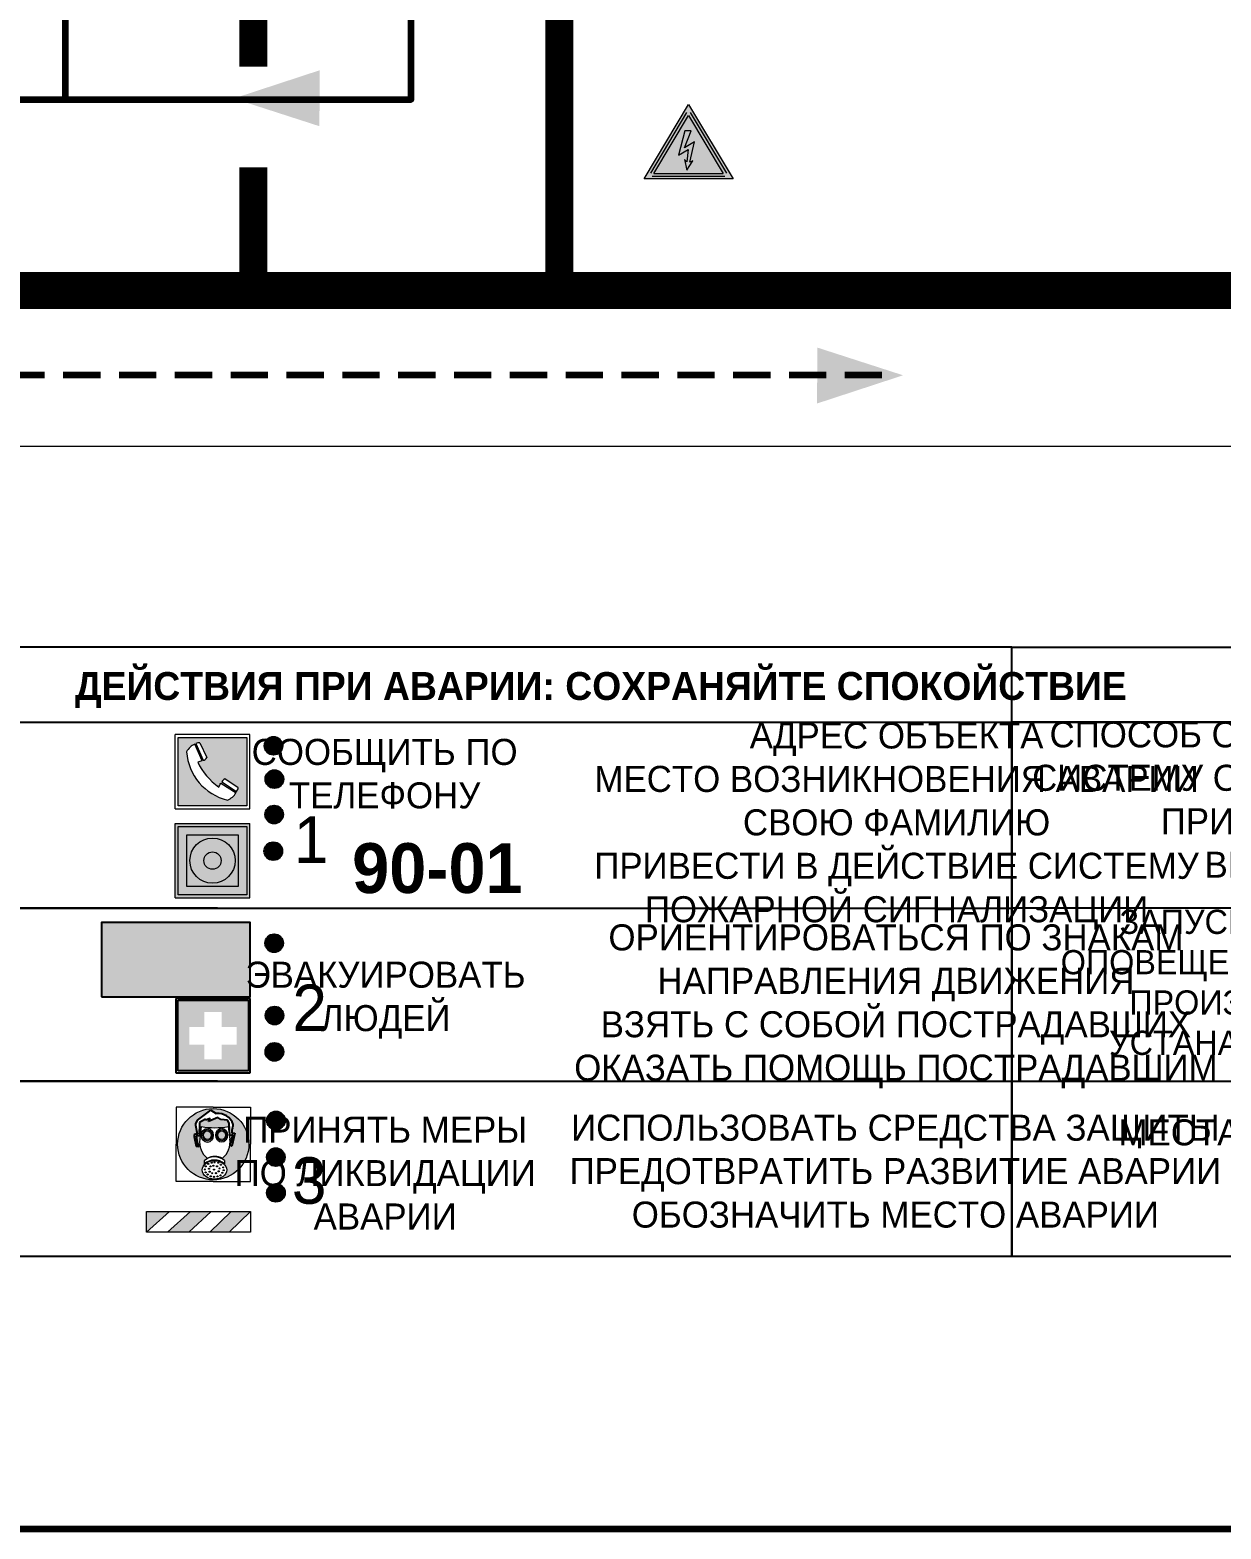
# Model space of a CAD drawing. Header units: millimetres. Extents: x 13114 to 67229, y 22859 to 38520.
# Drawn here: x 29578.8 to 29706.8, y 24275.6 to 24436.6 of the extents above; entities that cross this region are included whole.
import ezdxf

# ---------------------------------------------------------------- set-up
doc = ezdxf.new("R2010")
doc.units = ezdxf.units.MM
doc.linetypes.add('{ Wide Dash }', pattern=[12, 4, -2, 4, -2])
doc.layers.add('План_Штампы', color=7, linetype='Continuous')
doc.styles.add('обычный', font='arial.ttf')

# ---------------------------------------------------------------- blocks, each defined once
blk = doc.blocks.new('A$C38D26F80')
h = blk.add_hatch(color=5)
h.dxf.hatch_style = 1
h.paths.add_polyline_path([(-8.77, -4.48, 1), (-0.19, -4.48, 1)])
h.paths.add_polyline_path([(-6.75, -3.58), (-6.75, -3.31), (-6.62, -3.22), (-6.5, -3.22), (-6.42, -3.3), (-6.39, -3.28), (-6.59, -2.23), (-6.59, -2.01), (-6.38, -1.58), (-4.76, -0.4), (-4.13, -0.79, -0.362848), (-2.1, -2.1, -0.201049), (-2.17, -2.48, 0.085434), (-2.26, -3.13), (-1.9, -3.16), (-2.25, -4.7), (-2.4, -4.59), (-2.43, -4.34), (-2.36, -4.34), (-2.14, -3.34), (-2.47, -3.42), (-2.58, -1.95), (-2.77, -1.58), (-3.58, -1.52), (-3.92, -1.26), (-5.05, -1.73), (-4.87, -1.39), (-5.41, -1.6), (-5.41, -1.46), (-6.13, -1.87), (-6.18, -3.5), (-6.56, -3.47), (-6.37, -4.59), (-6.16, -4.43), (-6.16, -4.66), (-6.36, -4.79), (-6.37, -4.8), (-6.51, -4.76)], flags=16)
h.paths.add_polyline_path([(-6.51, -4.76), (-6.36, -4.79), (-6.37, -4.8)], flags=0)
h.paths.add_polyline_path([(-5.92, -2.34, 0.089508), (-2.67, -2.35), (-2.48, -3.88, -0.268602), (-3.4, -6.18, 0.262449), (-5.2, -6.18, -0.268602), (-6.11, -3.88)], flags=16)
edge = h.paths.add_edge_path(flags=16)
edge.add_ellipse((-5.19, -3.41), major_axis=(0, 0.842), ratio=0.848992, start_angle=0, end_angle=360)
edge = h.paths.add_edge_path(flags=0)
edge.add_ellipse((-5.19, -3.39), major_axis=(0, 0.665), ratio=0.853798, start_angle=0, end_angle=360)
edge = h.paths.add_edge_path(flags=0)
edge.add_ellipse((-5.19, -3.4), major_axis=(0, 0.528), ratio=0.864094, start_angle=0, end_angle=360)
edge = h.paths.add_edge_path(flags=16)
edge.add_ellipse((-3.47, -3.4), major_axis=(0, 0.842), ratio=0.848992, start_angle=0, end_angle=360)
h.paths.add_polyline_path([(-3.13, -6.45), (-3.13, -6.84, 0.383174), (-5.57, -6.85), (-5.57, -6.49, -0.369952)], flags=16)
edge = h.paths.add_edge_path(flags=0)
edge.add_ellipse((-3.47, -3.39), major_axis=(0, 0.665), ratio=0.853798, start_angle=0, end_angle=360)
edge = h.paths.add_edge_path(flags=0)
edge.add_ellipse((-3.47, -3.4), major_axis=(0, 0.528), ratio=0.864094, start_angle=0, end_angle=360)
edge = h.paths.add_edge_path(flags=16)
edge.add_ellipse((-4.34, -7.57), major_axis=(-1.48, 0), ratio=0.744955, start_angle=0, end_angle=360)
h.paths.add_polyline_path([(-5.01, -6.85, -1), (-5.15, -6.85, -1)], flags=0)
h.paths.add_polyline_path([(-5.33, -7.14, -1), (-5.47, -7.14, -1)], flags=0)
h.paths.add_polyline_path([(-4.61, -6.71, -1), (-4.74, -6.71, -1)], flags=16)
h.paths.add_polyline_path([(-5.43, -7.51, -1), (-5.57, -7.51, -1)], flags=0)
h.paths.add_polyline_path([(-4.26, -6.67, -1), (-4.4, -6.67, -1)], flags=16)
h.paths.add_polyline_path([(-4.74, -7.14, -1), (-4.88, -7.14, -1)], flags=0)
h.paths.add_polyline_path([(-4.93, -7.43, -1), (-5.07, -7.43, -1)], flags=0)
h.paths.add_polyline_path([(-4.41, -7.07, -1), (-4.54, -7.07, -1)], flags=0)
h.paths.add_polyline_path([(-5.33, -7.87, -1), (-5.46, -7.87, -1)], flags=0)
h.paths.add_polyline_path([(-3.8, -6.71, -1), (-3.94, -6.71, -1)], flags=16)
h.paths.add_polyline_path([(-4.85, -7.78, -1), (-4.98, -7.78, -1)], flags=0)
h.paths.add_polyline_path([(-3.96, -7.14, -1), (-4.1, -7.14, -1)], flags=0)
h.paths.add_polyline_path([(-4.33, -7.53, -1), (-4.47, -7.53, -1)], flags=0)
h.paths.add_polyline_path([(-5.09, -8.12, -1), (-5.23, -8.12, -1)], flags=0)
h.paths.add_polyline_path([(-3.5, -6.94, -1), (-3.64, -6.94, -1)], flags=0)
h.paths.add_polyline_path([(-4.54, -7.97, -1), (-4.68, -7.97, -1)], flags=0)
h.paths.add_polyline_path([(-3.66, -7.39, -1), (-3.8, -7.39, -1)], flags=0)
h.paths.add_polyline_path([(-4.73, -8.35, -1), (-4.86, -8.35, -1)], flags=0)
h.paths.add_polyline_path([(-4.09, -7.96, -1), (-4.23, -7.96, -1)], flags=0)
h.paths.add_polyline_path([(-3.77, -7.74, -1), (-3.91, -7.74, -1)], flags=0)
h.paths.add_polyline_path([(-3.22, -7.27, -1), (-3.35, -7.27, -1)], flags=0)
h.paths.add_polyline_path([(-4.34, -8.4, -1), (-4.47, -8.4, -1)], flags=0)
h.paths.add_polyline_path([(-3.16, -7.61, -1), (-3.3, -7.61, -1)], flags=0)
h.paths.add_polyline_path([(-3.9, -8.35, -1), (-4.04, -8.35, -1)], flags=0)
h.paths.add_polyline_path([(-3.32, -7.91, -1), (-3.46, -7.91, -1)], flags=0)
h.paths.add_polyline_path([(-3.55, -8.23, -1), (-3.69, -8.23, -1)], flags=0)
at = {"color": 5, "lineweight": 5}
for p, q in [((-4.48, 0), (-8.96, 0)), ((-8.96, 0), (-8.96, -4.48)), ((-4.48, 0), (0, 0)), ((0, 0), (0, -4.48)), ((-6.59, -2.01), (-6.38, -1.58)), ((-6.38, -1.58), (-4.76, -0.4)), ((-5.41, -1.46), (-6.13, -1.87)), ((-4.87, -1.39), (-5.41, -1.6)), ((-5.41, -1.6), (-5.41, -1.46)), ((-3.92, -1.26), (-5.05, -1.73)), ((-5.05, -1.73), (-4.87, -1.39)), ((-4.76, -0.4), (-4.13, -0.79)), ((-3.58, -1.52), (-3.92, -1.26)), ((-2.77, -1.58), (-3.58, -1.52)), ((-2.58, -1.95), (-2.77, -1.58)), ((-6.75, -3.31), (-6.62, -3.22)), ((-6.75, -3.58), (-6.75, -3.31)), ((-6.51, -4.76), (-6.75, -3.58)), ((-6.62, -3.22), (-6.5, -3.22)), ((-6.59, -2.23), (-6.59, -2.01)), ((-6.39, -3.28), (-6.59, -2.23)), ((-6.18, -3.5), (-6.56, -3.47)), ((-6.56, -3.47), (-6.37, -4.59)), ((-6.5, -3.22), (-6.42, -3.3)), ((-6.42, -3.3), (-6.39, -3.28)), ((-6.13, -1.87), (-6.18, -3.5)), ((-5.92, -2.34), (-6.11, -3.88)), ((-2.67, -2.34), (-2.48, -3.88)), ((-2.47, -3.42), (-2.58, -1.95)), ((-2.14, -3.34), (-2.47, -3.42)), ((-2.36, -4.34), (-2.14, -3.34)), ((-1.9, -3.16), (-2.26, -3.13)), ((-2.25, -4.7), (-1.9, -3.16)), ((-8.96, -8.96), (-8.96, -4.48)), ((-6.37, -4.8), (-6.51, -4.76)), ((-6.37, -4.59), (-6.16, -4.43)), ((-6.16, -4.66), (-6.37, -4.8)), ((-6.16, -4.43), (-6.16, -4.66)), ((-2.43, -4.34), (-2.4, -4.59)), ((-2.43, -4.34), (-2.36, -4.34)), ((-2.4, -4.59), (-2.25, -4.7)), ((0, -8.96), (0, -4.48)), ((-5.57, -6.49), (-5.57, -6.85)), ((-3.13, -6.45), (-3.13, -6.84)), ((-4.48, -8.96), (-8.96, -8.96)), ((-4.48, -8.96), (0, -8.96))]:
    blk.add_line(p, q, dxfattribs=at)
at = {"color": 5}
for p, q in [((-6.59, -2.01), (-6.38, -1.58)), ((-6.38, -1.58), (-4.76, -0.4)), ((-5.41, -1.46), (-6.13, -1.87)), ((-4.87, -1.39), (-5.41, -1.6)), ((-5.41, -1.6), (-5.41, -1.46)), ((-3.92, -1.26), (-5.05, -1.73)), ((-5.05, -1.73), (-4.87, -1.39)), ((-4.76, -0.4), (-4.13, -0.79)), ((-3.58, -1.52), (-3.92, -1.26)), ((-2.77, -1.58), (-3.58, -1.52)), ((-2.58, -1.95), (-2.77, -1.58)), ((-6.75, -3.31), (-6.62, -3.22)), ((-6.75, -3.58), (-6.75, -3.31)), ((-6.51, -4.76), (-6.75, -3.58)), ((-6.62, -3.22), (-6.5, -3.22)), ((-6.59, -2.23), (-6.59, -2.01)), ((-6.39, -3.28), (-6.59, -2.23)), ((-6.18, -3.5), (-6.56, -3.47)), ((-6.56, -3.47), (-6.37, -4.59)), ((-6.5, -3.22), (-6.42, -3.3)), ((-6.42, -3.3), (-6.39, -3.28)), ((-6.13, -1.87), (-6.18, -3.5)), ((-2.47, -3.42), (-2.58, -1.95)), ((-2.14, -3.34), (-2.47, -3.42)), ((-2.36, -4.34), (-2.14, -3.34)), ((-2.26, -3.13), (-1.9, -3.16)), ((-1.9, -3.16), (-2.25, -4.7)), ((-6.37, -4.8), (-6.51, -4.76)), ((-6.36, -4.79), (-6.51, -4.76)), ((-6.37, -4.59), (-6.16, -4.43)), ((-6.16, -4.66), (-6.37, -4.8)), ((-6.16, -4.66), (-6.36, -4.79)), ((-6.16, -4.43), (-6.16, -4.66)), ((-2.4, -4.59), (-2.43, -4.34)), ((-2.43, -4.34), (-2.36, -4.34)), ((-2.25, -4.7), (-2.4, -4.59))]:
    blk.add_line(p, q, dxfattribs=at)
at = {"color": 5, "lineweight": 5}
for centre, radius in [((-4.48, -4.48), 4.29), ((-5.4, -7.14), 0.0678), ((-5.08, -6.85), 0.0678), ((-4.81, -7.14), 0.0678), ((-4.67, -6.71), 0.0678), ((-4.47, -7.07), 0.0678), ((-4.33, -6.67), 0.0678), ((-4.03, -7.14), 0.0678), ((-3.87, -6.71), 0.0678), ((-3.57, -6.94), 0.0678), ((-3.28, -7.27), 0.0678), ((-5.5, -7.51), 0.0678), ((-5.4, -7.87), 0.0678), ((-5.16, -8.12), 0.0678), ((-5, -7.43), 0.0678), ((-4.91, -7.78), 0.0678), ((-4.79, -8.35), 0.0678), ((-4.61, -7.97), 0.0678), ((-4.4, -7.53), 0.0678), ((-4.4, -8.4), 0.0678), ((-4.16, -7.96), 0.0678), ((-3.97, -8.35), 0.0678), ((-3.84, -7.74), 0.0678), ((-3.73, -7.39), 0.0678), ((-3.62, -8.23), 0.0678), ((-3.39, -7.91), 0.0678), ((-3.23, -7.61), 0.0678)]:
    blk.add_circle(centre, radius, dxfattribs=at)
at = {"color": 5}
for centre, radius, start, end in [((-3.89, -2.66), 1.88, 17.387, 97.1599), ((-0.35, -3.07), 1.91, 162.2553, 181.7878), ((-2.6, -2.2), 0.511, 326.3906, 11.8614)]:
    blk.add_arc(centre, radius, start, end, dxfattribs=at)
at = {"color": 5, "lineweight": 5}
for centre, radius, start, end in [((-4.28, 6.66), 9.15, 259.6987, 280.1569), ((-0.47, -3.05), 1.79, 161.5846, 182.4584), ((-2.6, -2.2), 0.513, 326.4781, 11.7739), ((-3.66, -4.24), 2.47, 171.573, 231.7124), ((-4.93, -4.24), 2.47, 308.2876, 8.427), ((-4.33, -7.88), 1.87, 50.358, 131.5662), ((-4.34, -8.2), 1.82, 48.4943, 132.3565), ((-4.3, -7.78), 1.83, 60.5889, 119.4111)]:
    blk.add_arc(centre, radius, start, end, dxfattribs=at)
for centre, major_axis, ratio in [((-5.19, -3.41), (0, 0.842), 0.848992), ((-5.19, -3.39), (0, 0.665), 0.853798), ((-5.19, -3.4), (0, 0.528), 0.864094), ((-3.47, -3.4), (0, 0.842), 0.848992), ((-3.47, -3.39), (0, 0.665), 0.853798), ((-3.47, -3.4), (0, 0.528), 0.864094), ((-4.34, -7.57), (-1.48, 0), 0.744955)]:
    blk.add_ellipse(centre, major_axis=major_axis, ratio=ratio, dxfattribs=at)
blk = doc.blocks.new('A$C47DD6509')
at = {"lineweight": 5}
for points in [[(-8.69, 0), (-11.19, 0), (-11.19, -2.22)], [(-4.22, 0), (-6.45, 0), (-8.91, -2.22), (-6.61, -2.22)], [(0, 0), (-2.09, 0), (-4.36, -2.22), (-2.29, -2.22)]]:
    blk.add_hatch(color=242, dxfattribs=at).paths.add_polyline_path(points)
at = {"color": 242, "lineweight": 5}
for p, q in [((-11.19, -2.22), (-8.69, 0)), ((-11.19, -2.22), (-11.19, 0)), ((-11.19, 0), (-8.69, 0)), ((-11.19, 0), (0, 0)), ((-8.91, -2.22), (-6.45, 0)), ((-6.61, -2.22), (-4.22, 0)), ((-4.36, -2.22), (-2.09, 0)), ((-2.29, -2.22), (0, 0)), ((0, 0), (0, -2.22)), ((0, -2.22), (-11.19, -2.22))]:
    blk.add_line(p, q, dxfattribs=at)
blk = doc.blocks.new('A$C32E8229D')
at = {"true_color": 0xffffff}
blk.add_hatch(color=7, dxfattribs=at).paths.add_polyline_path([(0, 0), (0, -8), (16, -8), (16, 0)])
h = blk.add_hatch(color=126)
h.paths.add_polyline_path([(0.2, -0.2), (15.8, -0.2), (15.8, -7.8), (0.2, -7.8)])
h.paths.add_polyline_path([(13.49, -2.05), (12.08, -2.05), (11.37, -2.63, 0.162397), (11.29, -2.84), (11.29, -3.63), (10.35, -3.63), (10.35, -4.05), (11.68, -4.05), (11.68, -3.48), (12.26, -4.28), (11.29, -5.1), (11.29, -6.78), (11.85, -6.78), (11.85, -5.44), (12.8, -4.64), (12.8, -5.94), (14.46, -5.94), (14.46, -5.39), (13.45, -5.39), (13.45, -3.97), (12.46, -2.59), (13.15, -2.59), (13.69, -3.34), (14.18, -3)], flags=16)
h.paths.add_polyline_path([(10.74, -1.82, 1), (11.8, -1.82, 1)], flags=16)
h.paths.add_polyline_path([(9.39, -3.59), (5.99, -3.59), (6.56, -3.03), (5.91, -3.03), (5.1, -3.83), (5.91, -4.64), (6.56, -4.64), (5.99, -4.09), (9.39, -4.09)], flags=16)
h.paths.add_polyline_path([(4.29, -1.08), (1.72, -1.08), (1.72, -6.6), (4.29, -6.6)], flags=16)
at = {"color": 126}
blk.add_lwpolyline([(16, -8), (0, -8), (0, 0), (16, 0)], close=True, dxfattribs=at)
blk = doc.blocks.new('A$C18900ED3')
h = blk.add_hatch(color=126)
h.paths.add_polyline_path([(-0.18, -0.18), (-7.02, -0.18), (-7.02, -7.02), (-0.18, -7.02)])
h.paths.add_polyline_path([(-5.89, -4.46), (-5.89, -2.77), (-4.46, -2.77), (-4.46, -1.31), (-2.77, -1.31), (-2.77, -2.77), (-1.33, -2.77), (-1.33, -4.46), (-2.77, -4.46), (-2.77, -5.89), (-4.46, -5.89), (-4.46, -4.46)], flags=16)
at = {"color": 126}
for p, q in [((-7.2, 0), (-7.2, -7.2)), ((0, 0), (-7.2, 0)), ((0, -7.2), (0, 0)), ((-7.02, -7.02), (-7.02, -0.18)), ((-7.02, -0.18), (-0.18, -0.18)), ((-0.18, -0.18), (-0.18, -7.02)), ((-7.2, -7.2), (0, -7.2)), ((-0.18, -7.02), (-7.02, -7.02))]:
    blk.add_line(p, q, dxfattribs=at)
blk = doc.blocks.new('A$C456E1F9C')
at = {"lineweight": 5}
h = blk.add_hatch(color=242, dxfattribs=at)
h.paths.add_polyline_path([(0.51, -1.47), (0.51, -13.26), (12.29, -13.26), (12.29, -1.47)])
h.paths.add_polyline_path([(5.42, -4.95, -0.254479), (4.78, -5.4), (3.52, -2.53, -0.209735), (4.23, -2.4)], flags=16)
h.paths.add_polyline_path([(8.53, -8.6), (10.87, -10.17), (10.54, -10.76), (8.03, -9.13, -0.192251)], flags=16)
h.paths.add_polyline_path([(4.61, -5.49, 0.005518), (3.87, -5.72, 0.128647), (7.49, -10.01, 0.00809), (7.83, -9.33), (10.47, -10.97, -0.16736), (8.99, -12.25, -0.327862), (1.95, -3.95, -0.166952), (3.36, -2.62)], flags=16)
at = {"color": 242, "lineweight": 5}
for p, q in [((0, -13.77), (0, -0.97)), ((12.8, -0.97), (0, -0.97)), ((3.52, -2.53), (4.78, -5.4)), ((4.23, -2.4), (5.42, -4.95)), ((12.8, -13.77), (12.8, -0.97)), ((4.61, -5.49), (3.36, -2.62)), ((7.83, -9.33), (10.47, -10.97)), ((8.03, -9.13), (10.54, -10.76)), ((10.81, -10.12), (8.53, -8.6)), ((10.54, -10.76), (10.8, -10.3)), ((10.8, -10.3), (10.81, -10.12)), ((0, -13.77), (12.8, -13.77))]:
    blk.add_line(p, q, dxfattribs=at)
blk.add_lwpolyline([(0.51, -1.47), (12.29, -1.47), (12.29, -13.26), (0.51, -13.26)], close=True, dxfattribs=at)
for centre, radius, start, end in [((4.02, -3.27), 0.891, 76.3284, 123.7092), ((4.59, -5.34), 2.99, 114.2845, 152.1974), ((11.12, -3.31), 9.19, 183.9915, 256.6009), ((4.68, -4.59), 0.824, 276.9621, 334.0723), ((14.98, -39.1), 35.17, 107.1487, 108.4135), ((13.86, -0.94), 11.08, 205.5536, 234.8762), ((-13.31, 0.8), 23.44, 332.5487, 334.4027), ((8.94, -9.5), 0.989, 114.4092, 157.9388), ((7.87, -9.46), 3, 291.9291, 329.9329)]:
    blk.add_arc(centre, radius, start, end, dxfattribs=at)
blk = doc.blocks.new('A$C54414219')
at = {"true_color": 0xffffff}
h = blk.add_hatch(color=7, dxfattribs=at)
h.paths.add_polyline_path([(2.39, -9.45), (2.39, -18.3), (11.23, -18.3), (11.23, -9.45)], flags=0)
h.paths.add_polyline_path([(10.71, -13.87, -1), (2.92, -13.87, -1)], flags=0)
h.paths.add_polyline_path([(8.3, -13.87, -1), (5.33, -13.87, -1)], flags=0)
h.paths.add_polyline_path([(0.41, -7.47), (0.41, -20.27), (13.21, -20.27), (13.21, -7.47)])
h.paths.add_polyline_path([(0.92, -19.77), (12.71, -19.77), (12.71, -7.98), (0.92, -7.98)], flags=16)
h.paths.add_polyline_path([(11.23, -9.45), (11.23, -18.3), (2.39, -18.3), (2.39, -9.45)], flags=0)
at = {"lineweight": 5}
h = blk.add_hatch(color=242, dxfattribs=at)
h.paths.add_polyline_path([(12.71, -7.98), (0.92, -7.98), (0.92, -19.77), (12.71, -19.77)])
h.paths.add_polyline_path([(11.23, -18.3), (2.39, -18.3), (2.39, -9.45), (11.23, -9.45)], flags=16)
h.paths.add_polyline_path([(10.71, -13.87, -1), (2.92, -13.87, -1)], flags=0)
h.paths.add_polyline_path([(8.3, -13.87, -1), (5.33, -13.87, -1)], flags=0)
at = {"true_color": 0xffffff}
h = blk.add_hatch(color=7, dxfattribs=at)
h.paths.add_polyline_path([(2.39, -9.45), (2.39, -18.3), (11.23, -18.3), (11.23, -9.45)])
h.paths.add_polyline_path([(10.71, -13.87, -1), (2.92, -13.87, -1)], flags=16)
h.paths.add_polyline_path([(8.3, -13.87, -1), (5.33, -13.87, -1)], flags=0)
at = {"lineweight": 5}
h = blk.add_hatch(color=242, dxfattribs=at)
h.paths.add_polyline_path([(2.92, -13.87, 1), (10.71, -13.87, 1)])
h.paths.add_polyline_path([(8.3, -13.87, -1), (5.33, -13.87, -1)], flags=16)
at = {"color": 242, "lineweight": 5}
for p, q in [((0.41, -20.27), (0.41, -7.47)), ((0.41, -7.47), (13.21, -7.47)), ((0.41, -7.47), (13.21, -7.47)), ((13.21, -20.27), (13.21, -7.47)), ((0.41, -20.27), (13.21, -20.27))]:
    blk.add_line(p, q, dxfattribs=at)
for points in [[(0.92, -7.98), (12.71, -7.98), (12.71, -19.77), (0.92, -19.77)], [(2.39, -9.45), (11.23, -9.45), (11.23, -18.3), (2.39, -18.3)]]:
    blk.add_lwpolyline(points, close=True, dxfattribs=at)
for radius in [3.89, 1.49]:
    blk.add_circle((6.81, -13.87), radius, dxfattribs=at)
blk = doc.blocks.new('A$C3E6D3DDE')
at = {"lineweight": 5}
h = blk.add_hatch(color=40, dxfattribs=at)
h.paths.add_polyline_path([(24.1, 1.45), (16.46, -11.35), (31.74, -11.35)])
h.paths.add_polyline_path([(24.09, -0.46), (30.03, -10.41), (18.14, -10.41)], flags=16)
h.paths.add_polyline_path([(24.54, -3.08), (23.41, -6.02), (25.13, -5.01), (24.33, -8.5), (24.82, -8.27), (23.79, -9.86), (23.4, -8.04), (23.8, -8.43), (24.04, -6.29), (22.39, -7.25), (23.44, -3.08)], flags=0)
h = blk.add_hatch(color=256, dxfattribs=at)
h.paths.add_polyline_path([(24.37, 0.03, 0.567511), (23.82, 0.03), (17.59, -10.4, 0.582454), (17.86, -10.88), (30.32, -10.88, 0.582149), (30.6, -10.4)])
h.paths.add_polyline_path([(24.09, -0.46), (18.14, -10.41), (30.03, -10.41)], flags=16)
h.paths.add_polyline_path([(24.54, -3.08), (23.41, -6.02), (25.13, -5.01), (24.33, -8.5), (24.82, -8.27), (23.79, -9.86), (23.4, -8.04), (23.8, -8.43), (24.04, -6.29), (22.39, -7.25), (23.44, -3.08)], flags=0)
h = blk.add_hatch(color=40, dxfattribs=at)
h.paths.add_polyline_path([(24.09, -0.46), (18.14, -10.41), (30.03, -10.41)])
h.paths.add_polyline_path([(24.82, -8.27), (23.79, -9.86), (23.4, -8.04), (23.8, -8.43), (24.04, -6.29), (22.39, -7.25), (23.44, -3.08), (24.54, -3.08), (23.41, -6.02), (25.13, -5.01), (24.33, -8.5)], flags=16)
at = {"color": 40, "lineweight": 5}
for p, q in [((16.46, -11.35), (24.1, 1.45)), ((24.1, 1.45), (31.74, -11.35))]:
    blk.add_line(p, q, dxfattribs=at)
at = {"lineweight": 5}
for p, q in [((17.59, -10.4), (23.82, 0.03)), ((24.37, 0.03), (30.6, -10.4)), ((18.14, -10.41), (24.09, -0.46)), ((24.09, -0.46), (30.03, -10.41)), ((23.44, -3.08), (22.39, -7.25)), ((23.41, -6.02), (24.54, -3.08)), ((25.13, -5.01), (23.41, -6.02)), ((24.54, -3.08), (23.44, -3.08)), ((24.33, -8.5), (25.13, -5.01)), ((22.39, -7.25), (24.04, -6.29)), ((24.04, -6.29), (23.8, -8.43)), ((23.8, -8.43), (23.4, -8.04)), ((23.4, -8.04), (23.79, -9.86)), ((23.79, -9.86), (24.82, -8.27)), ((24.82, -8.27), (24.33, -8.5)), ((17.86, -10.88), (30.32, -10.88)), ((18.14, -10.41), (30.03, -10.41))]:
    blk.add_line(p, q, dxfattribs=at)
at = {"color": 50, "lineweight": 5}
blk.add_line((31.74, -11.35), (16.46, -11.35), dxfattribs=at)

msp = doc.modelspace()

# ---------------------------------------------------------------- hatches: boundary and pattern name
at = {"lineweight": 0}
h = msp.add_hatch(color=256, dxfattribs=at)
h.dxf.hatch_style = 1
h.paths.add_polyline_path([(29605.93, 24359.71, 1), (29603.99, 24359.71, 1)])
h = msp.add_hatch(color=256, dxfattribs=at)
h.dxf.hatch_style = 1
h.paths.add_polyline_path([(29606.03, 24356.13, 1), (29604.1, 24356.13, 1)])
h = msp.add_hatch(color=256, dxfattribs=at)
h.dxf.hatch_style = 1
h.paths.add_polyline_path([(29605.99, 24352.32, 1), (29604.06, 24352.32, 1)])
h = msp.add_hatch(color=256, dxfattribs=at)
h.dxf.hatch_style = 1
h.paths.add_polyline_path([(29605.91, 24348.39, 1), (29603.98, 24348.39, 1)])
h = msp.add_hatch(color=256, dxfattribs=at)
h.dxf.hatch_style = 1
h.paths.add_polyline_path([(29605.99, 24338.5, 1), (29604.06, 24338.5, 1)])
h = msp.add_hatch(color=256, dxfattribs=at)
h.dxf.hatch_style = 1
h.paths.add_polyline_path([(29606.03, 24330.72, 1), (29604.1, 24330.72, 1)])
h = msp.add_hatch(color=256, dxfattribs=at)
h.dxf.hatch_style = 1
h.paths.add_polyline_path([(29606.03, 24326.82, 1), (29604.1, 24326.82, 1)])
h = msp.add_hatch(color=256, dxfattribs=at)
h.dxf.hatch_style = 1
h.paths.add_polyline_path([(29606.19, 24319.46, 1), (29604.25, 24319.46, 1)])
h = msp.add_hatch(color=256, dxfattribs=at)
h.dxf.hatch_style = 1
h.paths.add_polyline_path([(29606.18, 24315.52, 1), (29604.25, 24315.52, 1)])
h = msp.add_hatch(color=256, dxfattribs=at)
h.dxf.hatch_style = 1
h.paths.add_polyline_path([(29606.18, 24311.68, 1), (29604.25, 24311.68, 1)])

# ---------------------------------------------------------------- linework, layer by layer
at = {"color": 6, "lineweight": 100}
msp.add_lwpolyline([(29371.38, 24275.56), (29971.38, 24275.56), (29971.38, 24670.56), (29371.38, 24670.56)], close=True, dxfattribs=at)
at = {"lineweight": 0}
for points, const_width in [([(29587.34, 24447.83), (29602.78, 24447.83), (29602.78, 24432.67), (29602.78, 24591.48)], 3), ([(29635.67, 24407.79), (29635.67, 24520.97)], 3), ([(29602.78, 24421.85), (29602.78, 24407.48)], 3), ([(29808.88, 24408.63), (29576.14, 24408.63)], 4)]:
    msp.add_lwpolyline(points, dxfattribs=dict(at, const_width=const_width))
at = {"color": 126, "lineweight": 100, "true_color": 0x008754}
for points in [[(29449.02, 24470.05), (29449.02, 24429.15), (29619.74, 24429.15), (29619.74, 24524.55)], [(29582.61, 24429.15), (29582.61, 24494.1)]]:
    msp.add_lwpolyline(points, dxfattribs=at)
at = {"color": 126, "linetype": '{ Wide Dash }', "lineweight": 100, "true_color": 0x008754}
msp.add_lwpolyline([(29570.36, 24429.15), (29570.36, 24399.58), (29670.34, 24399.58)], dxfattribs=at)
at = {"lineweight": 0}
msp.add_lwpolyline([(29443.01, 24383.31), (29443.01, 24391.9), (29882.35, 24391.9), (29882.35, 24380.17)], dxfattribs=at)
for points in [[(29540.52, 24362.25), (29684.28, 24362.25), (29684.28, 24370.3), (29540.52, 24370.3)], [(29684.28, 24370.3), (29806, 24370.3), (29806, 24304.85), (29684.28, 24304.85)], [(29684.28, 24370.3), (29806, 24370.3), (29806, 24362.25), (29684.28, 24362.25)], [(29540.52, 24362.25), (29684.28, 24362.25), (29684.28, 24304.85), (29540.52, 24304.85)], [(29684.28, 24362.25), (29806, 24362.25), (29806, 24342.25), (29684.28, 24342.25)], [(29806, 24342.25), (29684.28, 24342.25), (29684.28, 24323.68), (29806, 24323.68)]]:
    msp.add_lwpolyline(points, close=True)
for points in [[(29598.93, 24342.25), (29540.52, 24342.25), (29684.28, 24342.25)], [(29598.93, 24323.68), (29540.52, 24323.68), (29684.28, 24323.68)]]:
    msp.add_lwpolyline(points)
for centre in [(29604.96, 24359.71), (29605.06, 24356.13), (29605.03, 24352.32), (29604.94, 24348.39), (29605.03, 24338.5), (29605.07, 24330.72), (29605.06, 24326.82), (29605.22, 24319.46), (29605.21, 24315.52), (29605.22, 24311.68)]:
    msp.add_circle(centre, 0.966)
at = {"layer": 'План_Штампы', "color": 126, "true_color": 0x008754}
for points in [[(29609.91, 24432.29), (29609.9, 24426.28), (29600.68, 24429.26)], [(29663.37, 24396.49), (29663.39, 24402.5), (29672.61, 24399.52)]]:
    msp.add_solid(points, dxfattribs=at)

# ---------------------------------------------------------------- block references
for name, p, xscale, yscale, zscale in [('A$C3E6D3DDE', (29634.5, 24427.72), 0.625, 0.625, 0.625), ('A$C456E1F9C', (29594.4, 24361.53), 0.625, 0.625, 0.625), ('A$C54414219', (29594.15, 24356.04), 0.625, 0.625, 0.625), ('A$C18900ED3', (29602.47, 24332.57), 1.111111111007631, 1.111111111007631, 1.111111111007631), ('A$C38D26F80', (29602.49, 24320.9), 0.8928571427240968, 0.8928571427240968, 0.8928571427240968)]:
    msp.add_blockref(name, p, dxfattribs=dict(xscale=xscale, yscale=yscale, zscale=zscale))
at = {"xscale": -1}
msp.add_blockref('A$C32E8229D', (29602.47, 24340.72), dxfattribs=at)
at = {"color": 242, "true_color": 0xc1121c}
msp.add_blockref('A$C47DD6509', (29602.49, 24309.69), dxfattribs=at)

# ---------------------------------------------------------------- texts
at = {"lineweight": 0, "attachment_point": 5, "style": 'обычный'}
for s, insert, char_height, width in [('{\\fProxima Nova Rg|b1|i0|c204|p2;ДЕЙСТВИЯ ПРИ АВАРИИ: СОХРАНЯЙТЕ СПОКОЙСТВИЕ\\H1.6644x; }', (29640.13, 24365.7), 3, 175.1736), ('{\\fProxima Nova Rg|b0|i0|c204|p2;СПОСОБ ОПОВЕЩЕНИЯ АВТОМАТИЧЕСКИЙ ЧЕРЕЗ РЕЧЕВУЮ СИСТЕМУ ОПОВЕЩЕНИЯ И УПРАВЛЕНИЯ ЭВАКУАЦИЕЙ ЛЮДЕЙ ПРИ ПОЖАРЕ , А ТАК ЖЕ ВРУЧНУЮ, ИСПОЛЬЗУЯ ВНУТРЕННЮЮ ГРОМКУЮ СВЯЗЬ СИСТЕМЫ ТЕХНОЛОГИЧЕСКОГО ОПОВЕЩЕНИЯ.}', (29745.9, 24351.2), 2.8, 118.5618), ('\\pi-8.4,l8.4,t8.4;{\\fProxima Nova Rg|b0|i0|c204|p2;АДРЕС ОБЪЕКТА\\PМЕСТО ВОЗНИКНОВЕНИЯ АВАРИИ\\PСВОЮ ФАМИЛИЮ\\PПРИВЕСТИ В ДЕЙСТВИЕ СИСТЕМУ \\PПОЖАРНОЙ СИГНАЛИЗАЦИИ}', (29671.91, 24351.08), 2.8, 126.6484), ('{\\fProxima Nova Rg|b0|i0|c204|p2;СООБЩИТЬ ПО \\PТЕЛЕФОНУ}', (29616.9, 24356.7), 2.8, 126.6484), ('{\\fProxima Nova Rg|b0|i0|c204|p2;1\\H1.1667x; }', (29609, 24349.63), 5, 126.6484), ('{\\fProxima Nova Rg|b1|i0|c204|p2;\\H1.0714x;90-01\\fProxima Nova Rg|b0|i0|c204|p2;\\H0.93331x; \\H1.3449x; }', (29622.57, 24346.53), 5, 126.6484), ('{\\fProxima Nova Rg|b0|i0|c204|p2;\\P\\pt7.8;ЗАПУСК В РУЧНОМ РЕЖИМЕ АВТОМАТИЧЕСКОЙ СИСТЕМЫ ОПОВЕЩЕНИЯ  И УПРАВЛЕНИЯ ЭВАКУАЦИИ ЛЮДЕЙ ПРИ ПОЖАРЕ ПРОИЗВОДИТСЯ ОТ РУЧНЫХ ПОЖАРНЫХ ИЗВЕЩАТЕЛЕЙ, УСТАНАНОВЛЕННЫХ НА СТЕНАХ ВБЛИЗИ ЭВАКУАЦИОННЫХ ВЫХОДОВ. }', (29747.35, 24333.92), 2.6, 121.7868), ('\\pi-8.4,l8.4,t8.4;{\\fProxima Nova Rg|b0|i0|c204|p2;ОРИЕНТИРОВАТЬСЯ ПО ЗНАКАМ \\PНАПРАВЛЕНИЯ ДВИЖЕНИЯ\\PВЗЯТЬ С СОБОЙ ПОСТРАДАВШИХ\\PОКАЗАТЬ ПОМОЩЬ ПОСТРАДАВШИМ}', (29671.84, 24331.72), 2.8, 126.6484), ('{\\fProxima Nova Rg|b0|i0|c204|p2;ЭВАКУИРОВАТЬ \\PЛЮДЕЙ}', (29617, 24332.38), 2.8, 126.6484), ('{\\fProxima Nova Rg|b0|i0|c204|p2;2\\H1.1967x; }', (29608.85, 24331.55), 5, 126.6484), ('{\\fProxima Nova Rg|b0|i0|c204|p2;ПРИНЯТЬ МЕРЫ \\PПО ЛИКВИДАЦИИ \\PАВАРИИ}', (29616.96, 24313.8), 2.8, 126.6484), ('\\pi-8.4,l8.4,t8.4;{\\fProxima Nova Rg|b0|i0|c204|p2;ИСПОЛЬЗОВАТЬ СРЕДСТВА ЗАЩИТЫ \\PПРЕДОТВРАТИТЬ РАЗВИТИЕ АВАРИИ\\PОБОЗНАЧИТЬ МЕСТО АВАРИИ}', (29671.78, 24313.99), 2.8, 126.6484), ('\\pt8.4;{\\fProxima Nova Rg|b0|i0|c204|p2;\\PМЕСТА РАСПОЛОЖЕНИЯ ПОЖАРНЫХ ИЗВЕЩАТЕЛЕЙ ОБОЗНАЧЕНЫ НА НАСТОЯЩЕМ ПЛАНЕ}', (29745.71, 24317.77), 2.8, 118.5618), ('{\\fProxima Nova Rg|b0|i0|c204|p2;3\\H1.1967x; }', (29608.79, 24312.97), 5, 126.6484)]:
    msp.add_mtext(s, dxfattribs=dict(at, insert=insert, char_height=char_height, width=width))

doc.saveas('drawing.dxf')
